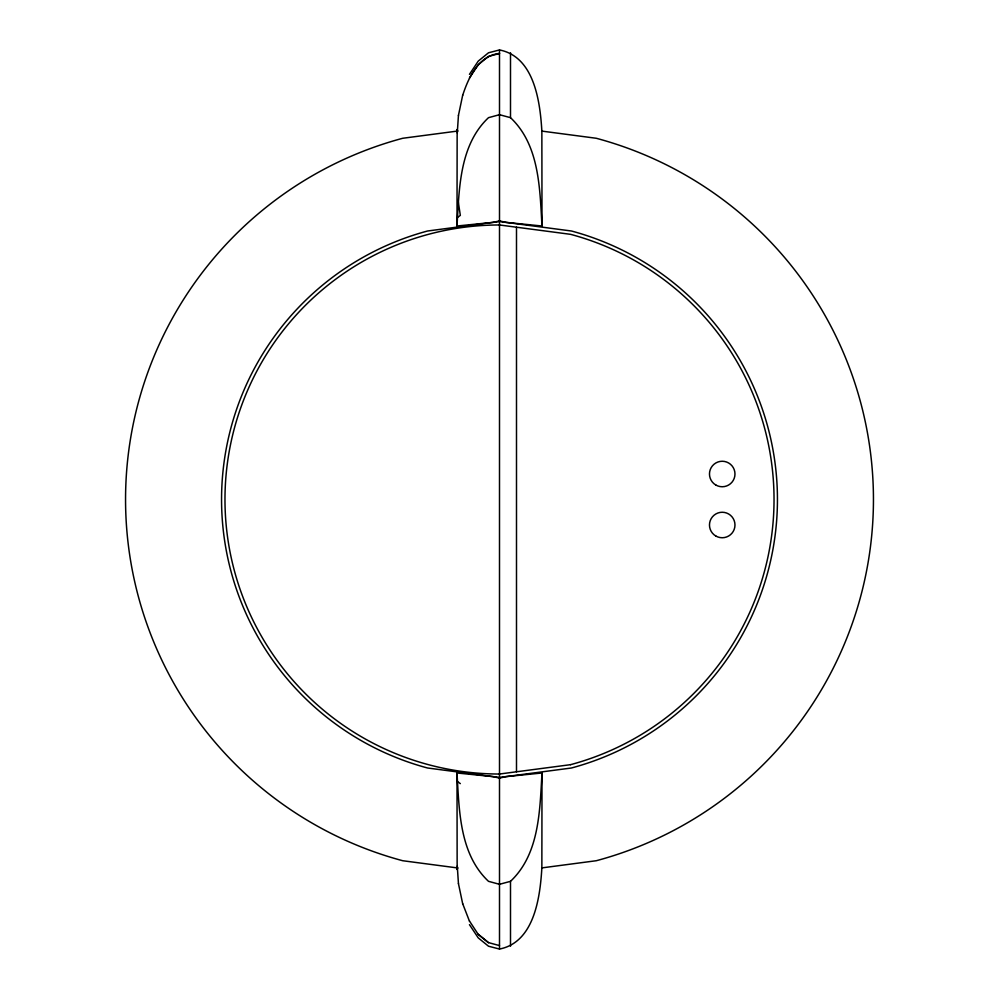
<?xml version="1.0" encoding="UTF-8"?>
<svg xmlns="http://www.w3.org/2000/svg" width="999" height="999" viewBox="0 0 999 999"><rect width="100%" height="100%" fill="white"/><g stroke="black" fill="none" stroke-linecap="round" stroke-linejoin="round"><path stroke-width="1.5" d="M457.005 226.011C459.215 188.624 459.415 145.055 488.499 117.67L499.5 114.698L510.501 117.67C539.585 145.055 539.785 188.624 541.995 226.011L505.781 222.352L499.5 220.891L493.219 222.352L457.005 226.011L457.142 134.952L458.454 115.247M541.995 772.989C539.785 810.376 539.585 853.945 510.501 881.33L499.5 884.302L488.499 881.33C459.415 853.945 459.215 810.376 457.005 772.989L493.219 776.648L499.5 778.109L505.781 776.648L541.995 772.989L541.908 841.458C541.858 850.261 541.883 859.078 541.858 867.894C540.134 897.139 534.378 942.269 499.5 949.05L488.499 946.215L478.246 937.886L469.455 924.649M457.142 131.106L457.267 129.395L457.255 133.104M458.454 115.385L462.699 95.13M462.699 95.267C468.506 77.522 478.496 55.657 499.5 53.409M469.455 77.984L478.246 64.723L488.499 56.394L499.5 53.546M469.455 74.351L478.246 61.114L488.499 52.785L499.5 49.95C534.378 56.731 540.134 101.861 541.858 131.106C541.883 139.922 541.858 148.739 541.908 157.542L541.995 226.011M457.492 217.47L460.327 215.372L458.254 201.636M458.017 130.994L402.709 138.274A373.976 373.976 0 0 0 402.709 860.726L458.017 868.006M499.5 221.528L427.56 231.006A277.972 277.972 0 0 0 427.56 767.994L499.5 777.472L571.44 767.994A277.972 277.972 0 0 0 571.44 231.006L499.5 221.528L499.5 777.472M541.858 867.894L596.291 860.726A373.976 373.976 0 0 0 596.291 138.274L541.858 131.106M499.5 945.591L488.499 942.606L478.246 934.277M457.492 781.53L460.327 783.628M488.499 942.744L478.246 934.415L469.455 921.016M462.699 903.733L469.455 921.153M458.454 883.615L462.699 903.87M458.454 883.753L457.142 864.048L457.005 772.989M457.142 867.894L457.267 869.605L457.255 865.896M516.495 227.21L516.495 771.79M510.501 52.785L510.501 117.67M510.501 881.33L510.501 946.215M499.5 49.95L499.5 220.891M499.5 778.109L499.5 949.05M570.554 764.672L499.5 774.025A274.525 274.525 0 0 1 224.975 499.5A274.525 274.525 0 0 1 499.5 224.975L570.554 234.328A274.525 274.525 0 0 1 570.554 764.672M715.846 485.039A12.75 12.75 0 0 0 734.977 474.001A12.75 12.75 0 0 0 715.846 462.962A12.75 12.75 0 0 0 715.846 485.039M715.846 536.038A12.75 12.75 0 0 0 734.977 524.999A12.75 12.75 0 0 0 715.846 513.961A12.75 12.75 0 0 0 715.846 536.038"/></g></svg>
